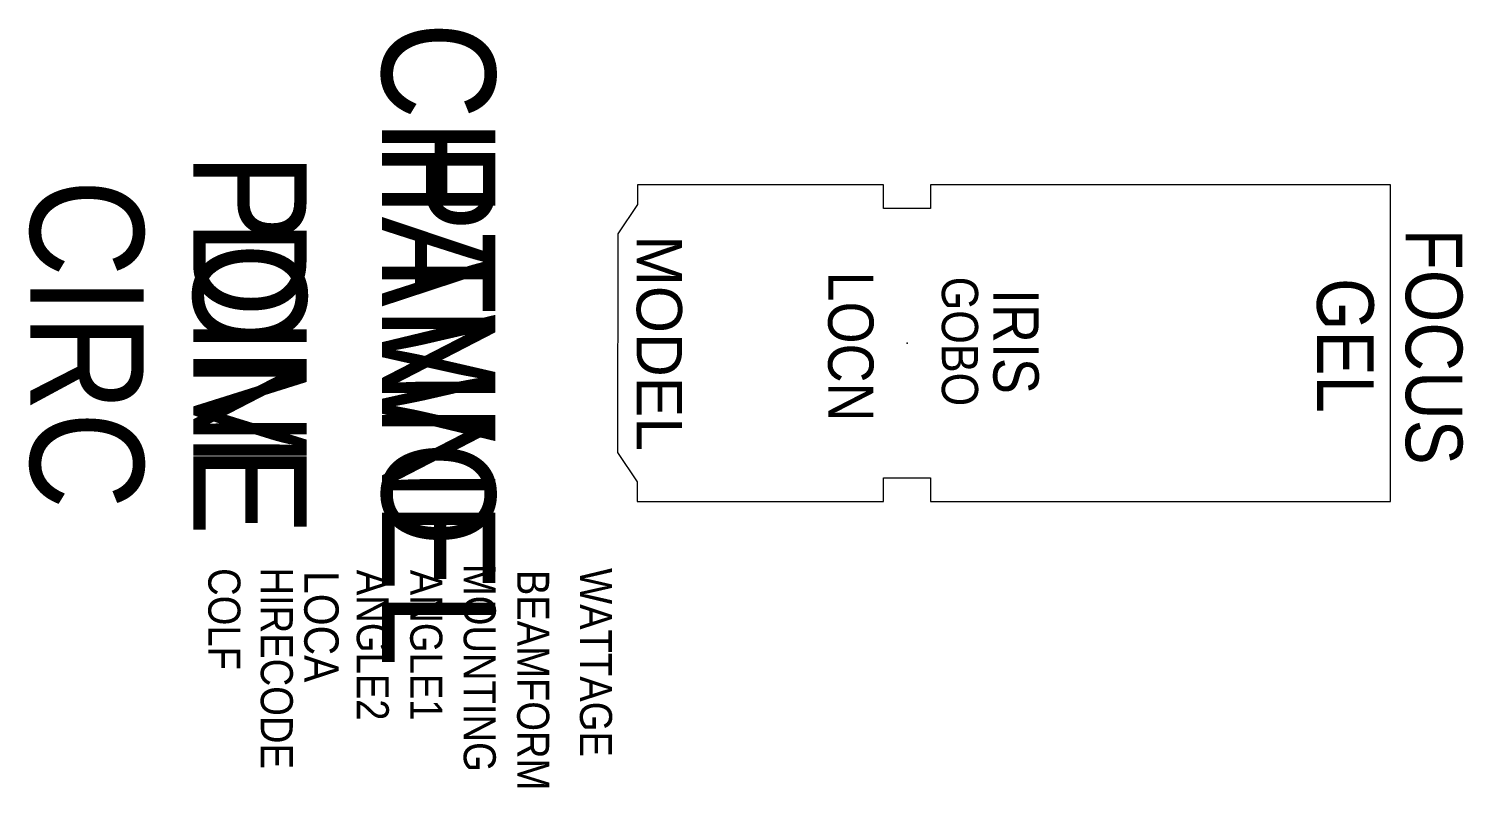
# Model space of a CAD drawing. Extents: x -1064 to 203, y -617 to 52.
import ezdxf
from ezdxf.enums import TextEntityAlignment as Align

# ---------------------------------------------------------------- set-up
doc = ezdxf.new("R2010")
doc.units = 0
doc.header["$MEASUREMENT"] = 0
for name, color, linetype in [('CHANNEL', 3, 'CONTINUOUS'), ('CIRC', 6, 'CONTINUOUS'), ('DIMMER', 4, 'CONTINUOUS'), ('FOCUS', 30, 'CONTINUOUS'), ('GEL', 1, 'CONTINUOUS'), ('LANTERNS', 4, 'CONTINUOUS'), ('LOCATION', 7, 'CONTINUOUS'), ('MODEL', 6, 'CONTINUOUS'), ('PATCH', 5, 'CONTINUOUS'), ('PATCH2', 5, 'CONTINUOUS')]:
    doc.layers.add(name, color=color, linetype=linetype)

msp = doc.modelspace()

# ---------------------------------------------------------------- linework, layer by layer
at = {"layer": 'LANTERNS', "color": 0}
msp.add_lwpolyline([(138.3, -85.6), (-267.6, -85.6), (-267.6, -106.4), (-309.3, -106.4), (-309.3, -85.6), (-526.4, -85.6), (-526.4, -102.8), (-543.6, -128.7), (-544, -321.8), (-526.7, -347.6), (-526.7, -364.9), (-309.3, -364.9), (-309.3, -344), (-267.6, -344), (-267.6, -364.9), (138.3, -364.9)], close=True, dxfattribs=at)
msp.add_point((-288.4, -225.2), dxfattribs=at)

# ---------------------------------------------------------------- texts
at = {"layer": 'CHANNEL', "width": 0.89}
msp.add_attdef('CHANNEL', text='', height=100, rotation=270, dxfattribs=at).set_placement((-751.8, -226.1), align=Align.CENTER)
at = {"layer": 'CIRC', "width": 0.89}
msp.add_attdef('CIRC', text='', height=100, rotation=270, dxfattribs=at).set_placement((-1062.2, -226.1), align=Align.CENTER)
at = {"layer": 'DIMMER', "width": 0.89}
msp.add_attdef('DIM', text='', height=100, rotation=270, dxfattribs=at).set_placement((-918.4, -225.2), align=Align.CENTER)
at = {"layer": 'FOCUS', "width": 0.89}
msp.add_attdef('FOCUS', text='', height=50, rotation=270, dxfattribs=at).set_placement((151.8, -228.3), align=Align.CENTER)
at = {"layer": 'GEL', "width": 0.89}
for tag, height, p in [('GOBO', 32, (-257.7, -223.7)), ('GEL', 50, (73.5, -227.3))]:
    msp.add_attdef(tag, text='', height=height, rotation=270, dxfattribs=at).set_placement(p, align=Align.CENTER)
at = {"layer": 'LANTERNS', "color": 0, "width": 0.89}
msp.add_attdef('IRIS', text='', height=40, rotation=270, dxfattribs=at).set_placement((-192.2, -223.7), align=Align.MIDDLE)
at = {"layer": 'LANTERNS', "color": 0, "width": 0.89, "flags": 1}
for tag, p, s, height in [('COLF', (-905.1, -423.7), 'N', 28.3), ('HIRECODE', (-858.8, -423.1), '', 28.3), ('LOCA', (-820.4, -426.3), '', 30.3), ('ANGLE2', (-774.1, -425.2), '180', 28.3), ('ANGLE1', (-726.9, -425.2), '0', 28.3), ('MOUNTING', (-679.7, -420), 'STANDARD HOOK CLAMP', 28.305), ('BEAMFORM', (-632.5, -425.2), 'C', 28.3), ('WATTAGE', (-577.1, -423.7), '1000', 28.3)]:
    msp.add_attdef(tag, p, s, height=height, rotation=270, dxfattribs=at)
at = {"layer": 'LOCATION', "width": 0.89}
msp.add_attdef('LOCN', text='', height=40, rotation=270, dxfattribs=at).set_placement((-358, -228.2), align=Align.CENTER)
at = {"layer": 'MODEL'}
msp.add_attdef('MODEL', text='1K MED', height=40, rotation=270, dxfattribs=at).set_placement((-527, -225.2), align=Align.CENTER)
at = {"layer": 'PATCH', "width": 0.89}
msp.add_attdef('PONE', text='', height=100, rotation=270, dxfattribs=at).set_placement((-918.4, -226.1), align=Align.CENTER)
at = {"layer": 'PATCH2', "width": 0.89}
msp.add_attdef('PTWO', text='', height=100, rotation=270, dxfattribs=at).set_placement((-751.8, -226.1), align=Align.CENTER)

doc.saveas('drawing.dxf')
